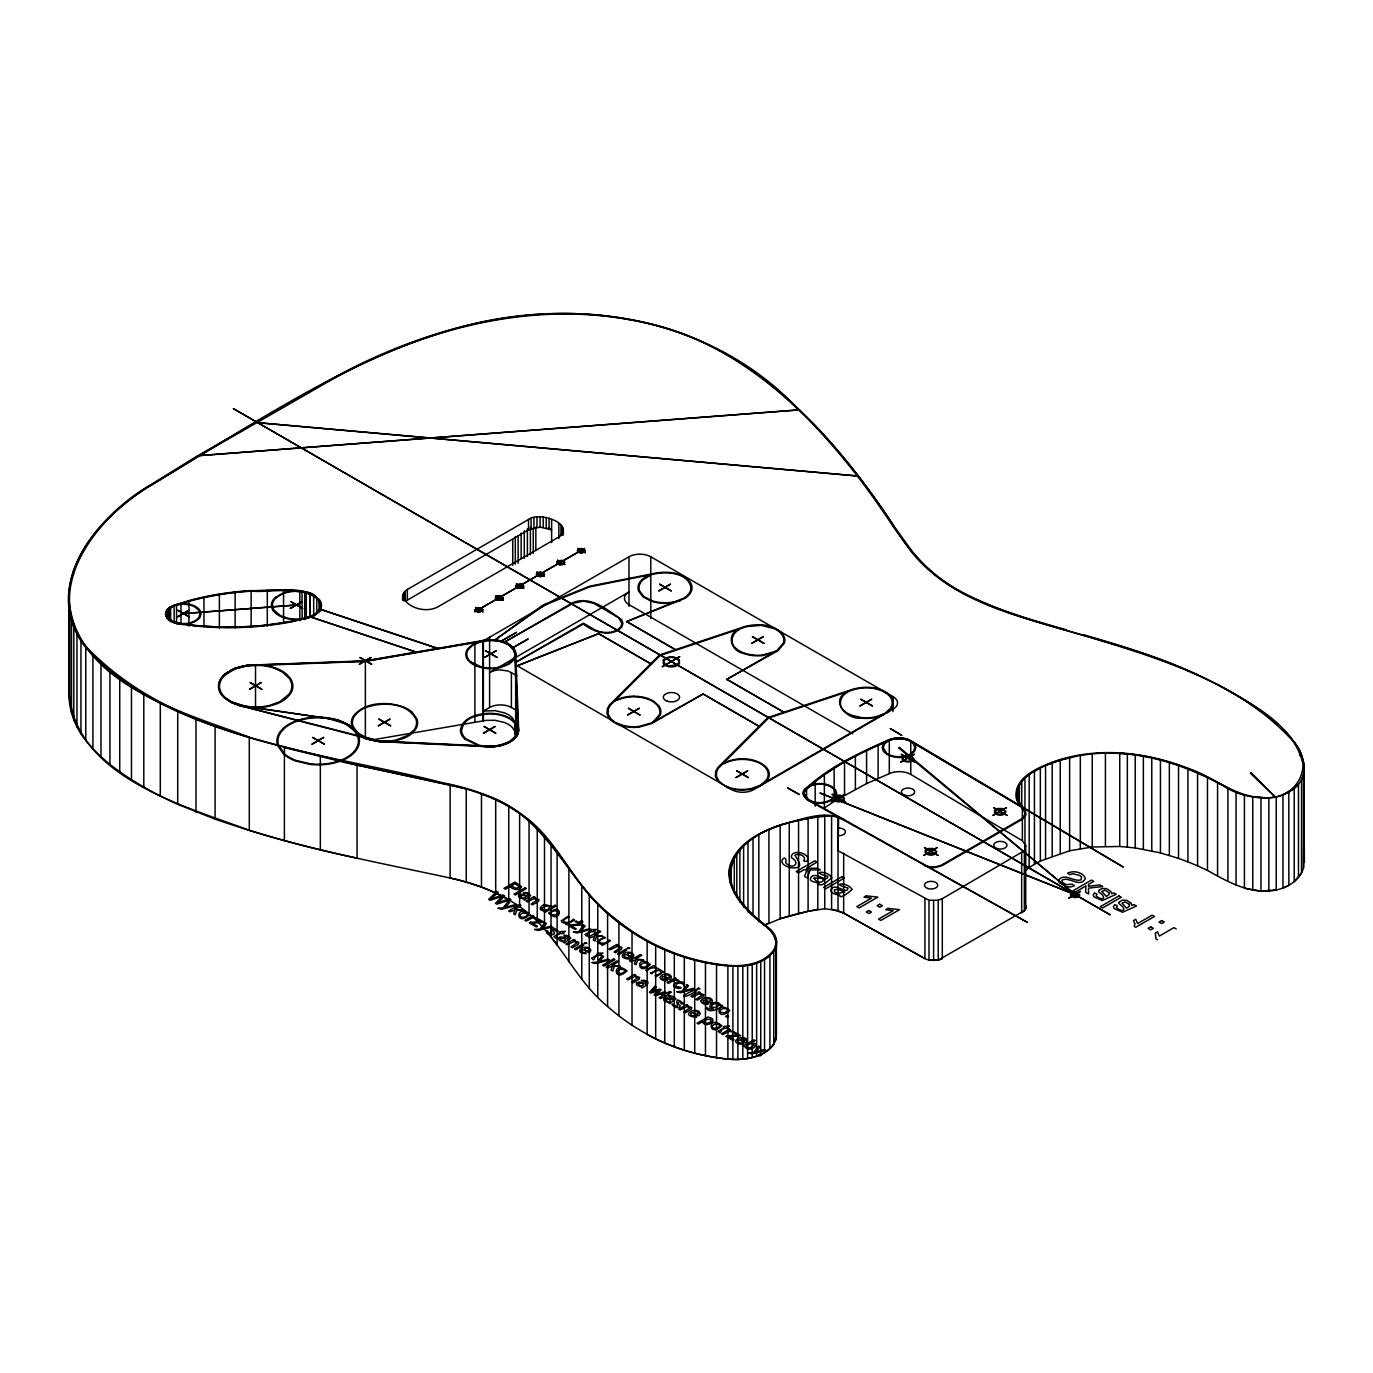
<?xml version="1.0" encoding="UTF-8"?>
<svg xmlns="http://www.w3.org/2000/svg" width="1373" height="1373" viewBox="0 0 1373 1373"><rect width="100%" height="100%" fill="white"/><g stroke="black" fill="none" stroke-linecap="round" stroke-linejoin="round"><path stroke-width="1.5" d="M1017.101 796.117C1015.917 782.147 1029.269 773.411 1040.391 767.953M607.604 1006.478C572.764 978.057 557.266 932.13 519.629 906.643C498.777 892.347 474.68 883.508 450.121 878.016C382.878 863.48 315.052 850.934 249.302 830.356C182.832 805.23 71.791 776.414 68.804 688.371L68.804 595.144C71.774 548.033 109.823 512.386 146.705 487.655C249.474 427.157 349.823 355.779 466.7 325.452C580.504 296.396 711.454 318.999 795.087 405.859M68.804 688.371L69.337 682.278A247.363 142.809 0 0 0 71.499 712.724A180.035 103.953 0 0 0 85.761 740.459C98.358 756.283 114.491 768.811 131.482 779.572A367.895 212.403 0 0 0 177.718 804.338L215.115 819.149A826.512 477.186 0 0 0 357.066 858.176L357.014 764.984C262.312 740.201 151.888 722.627 83.804 645.087C39.783 585.018 98.907 514.309 151.03 484.566L196.923 456.196L317.077 387.237C416.551 328.593 537.924 294.938 652.329 324.303C759.012 350.304 836.603 439.36 894.784 527.249L911.552 550.59C949.018 598.336 1010.871 613.697 1066.358 629.812M284.314 747.53L347.678 763.182L442.26 783.262C476.912 790.007 511.666 802.879 537.255 828.039C563.119 854.435 578.737 889.498 607.587 913.234L607.587 1006.46C640.968 1036.134 683.411 1054.91 727.879 1059.098C745.247 1060.625 768.056 1057.467 775.985 1039.653L775.951 946.426C778.834 928.371 756.111 922.193 747.547 909.87C736.151 897.908 725.665 881.157 730.917 864.012C746.826 829.086 790.591 821.071 824.744 815.493L824.744 908.72L808.096 911.312L780.139 918.76L780.139 825.533M607.587 913.234L632.026 931.769L647.146 941.123L647.146 1034.35A155.698 89.897 0 0 0 727.947 1059.098A40.761 23.53 0 0 0 760.779 1054.55A40.692 23.495 0 0 0 773.788 1044.39L776.397 1034.727L776.397 945.74M775.985 1039.653L775.659 944.401M1069.516 757.673A109.874 63.433 0 0 0 1045.574 765.568C1033.56 770.974 1017.805 778.577 1016.672 793.508C1015.591 802.347 1025.751 806.826 1025.974 814.807L1022.542 819.149L941.964 865.659L935.82 867.444A12.786 7.38 0 0 1 928.56 867.049L924.355 865.453L928.955 866.5A11.756 6.796 0 0 0 935.631 866.861L941.294 865.213L1021.787 818.754L1024.945 814.704C1024.91 807.53 1015.986 803.857 1016.071 796.151C1015.025 779.727 1031.981 770.888 1044.973 765.104A110.904 64.033 0 0 1 1069.121 757.124C1108.612 747.753 1150.385 753.674 1187.851 768.262C1212.771 776.277 1233.503 796.323 1260.586 797.37C1296.421 803.171 1318.32 763.268 1290.002 737.919C1236.026 680.785 1156.821 657.736 1083.778 635.442C1022.593 617.078 952.536 603.742 910.608 550.83L893.823 527.472C832.45 434.383 748.611 339.989 632.884 320.321C523.937 299.451 411.711 332.541 317.798 387.667L197.661 456.608L151.785 484.978C98.976 514.635 39.525 587.678 86.499 647.043C176.98 741.557 322.844 752.009 442.621 782.713C477.289 789.526 512.095 802.484 537.684 827.713C560.699 850.745 574.669 881.106 598.199 903.726C631.529 936.867 675.379 959.092 722.215 964.704C739.79 967.107 761.311 965.751 773.119 950.803C780.877 939.956 770.133 928.92 761.346 923.068C745.745 909.853 728.394 893.119 728.874 871.083C732.719 844.961 760.093 831.506 782.747 824.143C802.244 819.664 824.298 809.332 843.846 819.509L837.599 817.536M1283.034 888.056C1292.13 884.469 1300.918 877.707 1303.492 867.839L1303.492 774.612C1307.096 757.724 1295.7 742.381 1284.802 730.762M1303.561 867.839L1304.281 769.223M460.539 730.11C461.723 718.971 474.577 714.818 484.051 713.634A29.125 16.819 0 0 1 505.556 716.088L511.185 718.868L516.523 723.794A29.125 16.819 0 0 1 516.54 736.409C508.817 745.951 495.121 747.53 483.639 746.5L378.931 741.592L239.159 705.396L379.154 741.008L483.794 745.917C494.881 746.912 508.113 745.402 515.579 736.185A28.078 16.219 0 0 0 515.562 724.034L512.987 721.22A26.619 15.378 0 0 0 505.024 716.603A28.078 16.219 0 0 0 484.223 714.2L474.166 716.586A26.825 15.498 0 0 0 466.185 721.203L463.628 724.017L461.585 730.11M173.787 605.853L168.021 609.766L166.631 615.173C171.368 625.659 185.801 623.188 194.897 625.333A194.949 112.552 0 0 0 290.664 621.368L302.163 618.948L301.974 591.626C261.436 588.039 220.023 591.471 180.996 603.296C175.075 605.012 164.777 607.312 166.013 615.482M402.581 596.122L403.782 592.57L407.352 589.463L528.536 519.492C538.336 511.254 575.613 523.25 558.862 536.997L437.695 606.969C426.196 613.096 407.506 608.393 402.581 596.122L402.581 600.276M1303.492 774.612C1299.974 786.849 1287.925 794.504 1275.963 796.855M647.146 941.123C674.812 956.397 706.323 965.099 737.885 966.266C752.284 965.545 770.047 961.203 775.951 946.426M831.3 816.077L838.646 817.055L838.028 850.728L928.989 900.259L938.24 900.242L942.307 898.68L1024.361 850.694L1025.734 845.596L1022.37 840.757L910.78 774.406A16.322 9.422 0 0 0 891.077 772.896L866.586 783.588L837.633 799.395M824.761 908.72L838.062 910.659L843.726 913.096L924.973 958.663L928.989 960.19L938.24 960.173L1024.412 910.625L1025.734 908.137L1025.734 845.596M1298.48 877.467L1298.48 784.24L1294.224 788.411L1294.224 881.638L1301.553 872.868L1301.553 779.624L1303.561 774.526L1303.972 763.337M468.674 649.069L473.119 644.967L481.889 641.448A24.045 13.884 0 0 1 490.796 640.384A23.839 13.764 0 0 1 504.08 642.701L506.963 643.971M501.677 599.194L502.364 598.062L501.231 596.654M542.644 575.544L543.107 575.081A3.192 1.854 0 0 0 542.644 573.262L542.198 573.004M583.611 551.895L584.074 551.431A3.209 1.854 0 0 0 583.611 549.612L583.165 549.354M496.94 596.912L496.254 598.062L497.386 599.452L501.729 599.177M1003.852 813.537L1004.95 811.735L1003.148 809.521M677.267 664.721L678.983 661.906L678.416 660.241C674.812 656.277 665.493 656.157 663.708 661.906L665.424 664.721L668.462 665.974L677.318 664.704M170.269 607.69L166.493 613.903L167.729 617.575L172.603 621.471M613.937 721.563L610.453 718.388L608.067 713.771L608.325 708.983L610.161 705.482L660.19 655.47L746.826 626.586L761.174 625.367L774.715 628.783A27.306 15.755 0 0 1 781.924 634.601A26.036 15.034 0 0 1 783.331 643.113L777.135 650.321L726.489 679.566L777.907 650.716L784.343 643.233A27.065 15.635 0 0 0 782.867 634.377C773.754 623.617 757.192 623.205 744.544 626.637L659.435 655.024L609.217 705.241L607.295 708.88L607.038 713.84C609.389 721.1 616.752 724.652 623.668 726.3A27.065 15.635 0 0 0 638.994 727.141L651.969 723.434L702.719 694.189L651.283 722.987L638.805 726.557M886.289 713.274L891.249 708.691A27.185 15.687 0 0 0 892.725 699.835A26.979 15.566 0 0 0 888.777 694.24C878.857 686.397 864.664 685.899 852.908 689.212L767.799 717.598L717.581 767.816L715.659 771.454L715.402 776.414L717.89 781.203L727.347 787.433M887.902 694.566C878.377 687.032 864.733 686.569 853.422 689.727L768.554 718.028L718.542 768.056L716.689 771.54L716.431 776.329L718.834 780.945L722.301 784.12M1029.252 867.616L1024.962 870.997L1024.962 777.77M1025.734 908.137L1025.734 905.528A14.434 8.324 0 0 1 1024.412 910.625L1021.666 912.788L1021.666 852.856M806.586 798.554L806.586 788.136C831.283 767.747 859.687 752.267 889.292 740.287C897.153 737.576 907.776 737.49 913.646 744.2L914.813 747.65L913.646 751.082L909.063 754.738M360.79 735.224L348.553 724.858L338.136 720.121L245.269 706.168L231.814 701.929L225.429 697.656A36.007 20.801 0 0 1 219.474 686.157A36.161 20.87 0 0 1 225.498 674.641L235.246 668.874L247.14 665.836L365.561 661.391L484 640.985C495.018 639.423 511.717 641.019 514.755 653.943L517.638 730.539L515.664 736.031L510.43 740.957M246.556 706.975L231.11 702.375L224.554 697.965A37.037 21.384 0 0 1 218.444 686.157A37.208 21.47 0 0 1 224.623 674.315L234.68 668.376L246.883 665.27L365.372 660.808L483.708 640.419C495.19 638.771 512.627 640.453 515.785 653.926L518.668 730.573L516.643 736.254L511.185 741.369M653.136 721.923L659.366 714.681A25.933 14.966 0 0 0 655.573 703.56A24.611 14.211 0 0 0 648.159 699.286A25.795 14.897 0 0 0 633.863 696.815A25.933 14.966 0 0 0 619.601 699.303L614.744 700.831L619 698.806A27.014 15.601 0 0 1 633.828 696.197M653.908 722.301L660.379 714.801A27.014 15.601 0 0 0 658.903 705.945L653.943 701.346L648.725 698.788A26.808 15.481 0 0 0 633.863 696.231M761.5 784.481L766.306 780.036A26.173 15.103 0 0 0 768.211 774.389A25.915 14.966 0 0 0 763.937 766.134A24.645 14.228 0 0 0 756.54 761.861C746.002 758.171 733.766 758.497 723.828 763.8L723.108 763.388C735.911 756.832 753.125 756.866 764.812 765.808A26.928 15.549 0 0 1 768.76 771.403A27.203 15.704 0 0 1 767.267 780.276L762.272 784.875M275.63 597.375L282.752 593.256A25.109 14.485 0 0 1 296.534 590.733A25.143 14.519 0 0 1 305.904 591.935L313.267 594.578M224.588 674.332L228.072 671.723M548.119 527.85L551.62 529.875L540.087 527.112L528.536 529.875L405.275 601.323L405.275 590.939M1092.033 753.949C1131.781 749.761 1171.804 759.973 1207.468 777.169L1207.468 870.396C1230.002 883.268 1256.381 897.719 1282.948 888.056L1282.948 794.83L1294.224 788.411M834.166 801.472L824.384 807.942L824.384 774.647M1034.521 864.235L1029.166 867.633L1029.166 774.406M170.218 607.724C177.289 603.382 186.471 603.399 194.039 606.403M305.578 618.434L314.314 614.572L318.69 610.504A24.062 13.902 0 0 0 318.69 600.104C300.859 584.126 272.918 593.033 251.345 591.128A195.618 112.946 0 0 0 189.371 601.134L174.903 605.476M496.889 596.946L501.282 596.689M542.695 575.51L539.108 576.042L537.221 574.412L539.091 572.764L542.249 573.039M583.662 551.86L578.411 551.431A3.192 1.854 0 0 1 578.874 549.612L583.216 549.389M892.999 696.626A15.412 8.89 0 0 1 892.999 709.206L753.605 789.681A15.412 8.89 0 0 1 731.809 789.681L515.664 664.892L518.136 730.179A28.576 16.493 0 0 1 493.302 746.552L382.398 741.609A32.643 18.844 0 0 1 355.178 731.191L351.951 726.334A33.312 19.222 0 0 1 353.771 715.487C365.527 701.878 386.74 701.414 402.701 706.7A31.493 18.175 0 0 1 412.157 712.158L416.997 719.023A33.381 19.273 0 0 1 415.195 729.887L412.157 733.216A31.339 18.089 0 0 1 402.701 738.674L396.951 740.425A33.381 19.273 0 0 1 378.141 741.471L366.248 738.674A31.339 18.089 0 0 1 356.791 733.216L353.256 729.2A40.83 23.581 0 0 0 328.319 718.336L246.007 706.7A36.711 21.196 0 0 1 219.114 683.462A36.711 21.196 0 0 1 255.515 665.03L365.372 661.185L483.382 640.831L628.988 556.769A15.412 8.89 0 0 1 650.785 556.769L892.999 696.626L892.999 711.523M516.934 710.716L511.391 707.507A15.412 8.89 0 0 0 489.595 707.507L483.382 711.094L495.087 710.648L504.526 712.862A24.439 14.108 0 0 1 512.816 718.388L515.235 723.708L515.664 735.156L515.664 675.533M645.31 984.012C648.64 980.803 635.493 980.373 644.589 980.356C652.244 982.21 645.379 985.831 642.066 987.908C641.963 985.488 635.013 986.844 636.42 982.742L639.732 982.021L645.602 983.857M1003.903 813.52L998.205 814.343L995.168 811.735L998.205 809.109L1003.2 809.538M1040.425 861.077L1034.435 864.252L1034.435 771.025M1282.948 888.056L1288.835 885.345L1288.835 792.118M1092.307 847.004L1069.618 850.762L1040.356 861.094L1040.356 767.867M312.581 615.567L302.163 618.948M230.715 670.196L235.212 668.205M508.422 742.124L500.132 745.11A28.078 16.219 0 0 1 478.988 745.144L466.219 739A28.078 16.219 0 0 1 461.465 730.144M509.108 742.57L500.527 745.659A29.125 16.819 0 0 1 478.593 745.693L465.361 739.326M775.299 651.386L762.787 654.972M775.968 651.832L762.993 655.556A26.945 15.549 0 0 1 742.982 653.273C731.157 651.008 725.922 634.446 738.708 629.194L739.429 629.623C731.998 632.764 728.926 643.336 736.151 648.502A24.611 14.211 0 0 0 743.548 652.776M883.663 713.96L875.974 716.723A26.053 15.034 0 0 1 861.249 717.547L851.912 715.333A24.645 14.228 0 0 1 844.515 711.06C837.307 705.911 840.379 695.339 847.81 692.181L847.072 691.769C829.361 700.642 846.832 719.812 861.043 718.13A27.082 15.635 0 0 0 876.369 717.272L884.349 714.406M760.333 785.991L752.387 788.857A27.203 15.704 0 0 1 727.124 787.518M309.835 617.146C327.34 613.268 320.218 591.814 304.703 592.089L304.703 619.429M1080.311 848.583L1080.311 755.356L1060.248 760.076L1045.557 765.465L1045.557 858.691M942.376 958.594L938.291 960.173L928.989 960.19L928.989 900.259M174.405 604.961L167.077 609.509L165.601 615.241L167.214 617.987L173.633 622.364L194.606 625.676L226.923 627.427L259.171 626.105L290.681 621.694L308.05 617.696M909.115 754.721C901.992 757.536 893.36 757.536 886.718 753.434M310.435 617.266L290.99 621.935A195.961 113.135 0 0 1 194.726 625.899C185.527 624.063 173.959 625.659 166.94 618.056M369.594 740.356L486.196 720.362L495.087 720.293L504.526 722.524A24.439 14.108 0 0 1 512.816 728.033L514.841 731.534L515.39 737.181M1207.468 777.169L1236.06 792.067L1244.419 795.036L1244.419 888.262L1260.963 891.043L1276.221 889.944L1276.221 796.718L1268.48 797.885L1252.193 797.061M1080.139 755.51L1092.256 753.777L1092.256 847.004L1119.802 846.472L1135.265 847.93M176.585 604.343C184.48 603.056 194.331 603.348 199.84 610.041L201.127 613.903L199.823 617.764C191.671 626.517 174.903 626.534 166.751 617.781L165.447 613.903L166.751 610.024L169.445 607.329L188.942 600.602A196.631 113.53 0 0 1 251.242 590.544C273.141 592.449 301.717 583.336 319.652 599.864A25.109 14.485 0 0 1 319.652 610.728L313.267 616.014L305.904 618.674A25.109 14.485 0 0 1 287.094 618.674L282.752 617.352A23.667 13.661 0 0 1 275.63 613.233L273.347 610.728M1105.111 753.176C1146.266 752.353 1186.461 765.653 1222.245 785.253C1235.975 794.212 1252.468 798.64 1268.841 797.73L1268.841 890.957M296.499 591.471L305.51 592.484L312.563 595.024M526.7 892.501C517.535 892.896 530.733 892.776 527.867 896.054C525.035 895.797 521.689 892.759 518.702 894.939C517.243 899.075 524.366 897.633 524.332 900.173L530.699 895.488L527.043 892.604M327.563 718.371L344.606 723.417L351.763 728.222M1178.566 858.4L1160.442 852.908L1135.214 847.93L1135.214 754.704M310.47 763.834L295.984 760.436A37.963 21.917 0 0 1 284.52 753.811L278.633 745.453A40.383 23.324 0 0 1 280.864 732.29L284.554 728.239A38.307 22.122 0 0 1 296.036 721.614L303.038 719.486A40.229 23.221 0 0 1 318.176 717.787A40.074 23.135 0 0 1 340.298 721.597L345.155 723.743M357.014 764.984L466.254 788.857L466.254 882.084M924.939 898.731L924.939 958.663L843.657 913.114L831.592 909.166L831.592 815.94C794.04 817.587 721.082 833.995 731.895 885.104C738.691 902.988 753.588 915.963 768.194 927.547C775.402 932.73 779.984 943.114 774.097 951.026C761.998 966.317 739.978 967.742 721.958 965.288C679.429 960.019 639.166 941.586 607.123 913.182C564.097 874.447 542.181 810.551 481.236 793.954M1084.241 634.91C1152.342 654.629 1222.348 677.816 1277.508 724M624.063 725.733L616.391 722.987M68.804 595.144C71.791 683.188 182.832 712.003 249.302 737.129L249.302 830.356M596.054 630.482C603.948 633.451 614.812 633.725 620.785 626.843L621.935 623.411L618.399 617.593L593.462 603.193M172.552 621.437C180.961 624.595 192.512 624.852 198.845 617.558L200.08 613.903L198.862 610.247L193.988 606.368M593.496 603.21L583.405 601.168L573.313 603.21L504.148 642.307L572.678 602.73C590.785 595.058 607.93 610.367 621.763 619.755L622.982 623.411L621.763 627.066C611.483 637.999 593.548 632.266 583.405 624.029L515.321 662.49L583.405 623.188L596.105 630.516M909.733 740.098C901.323 736.906 889.773 736.7 883.405 744.012L882.17 747.65L883.405 751.288C891.111 759.544 906.918 759.561 914.624 751.288L915.86 747.65L914.624 743.994C907.399 735.979 894.51 736.872 885.448 741.248C856.598 754.326 826.151 768.348 803.565 790.951L803.119 794.246C808.285 805.917 827.541 805.608 835.488 796.992L836.723 793.337L835.488 789.681C827.782 781.34 811.958 781.494 804.269 789.681L803.051 793.337L806.792 799.532L1027.45 922.433L807.616 799.172L804.097 793.337L805.247 789.904C812.456 782.232 827.284 782.095 834.509 789.904L835.676 793.337L834.509 796.769C827.061 804.853 808.989 805.144 804.149 794.195L804.578 791.071C828.623 767.576 860.511 752.833 891.146 739.704A16.322 9.422 0 0 1 910.78 741.111L1022.37 807.461L1022.37 840.757M909.115 740.579C901.203 737.593 890.356 737.352 884.384 744.217L883.217 747.65L886.769 753.468M835.453 800.596L842.421 800.202L843.485 798.417L841.683 796.203M927.719 853.869L934.704 853.474L935.751 851.689L933.949 849.475M650.373 664.069L651.265 664.378M758.737 726.643L759.629 726.935M841.718 796.22L834.75 796.632L833.686 798.417L835.488 800.631M934 849.492L927.015 849.904L925.951 851.689L927.77 853.903M1187.988 861.884L1178.532 858.4L1178.532 765.173M1197.634 865.865L1187.937 861.866L1187.937 768.64M1198.097 675.293C1121.415 638.102 1033.92 630.104 958.371 590.544C930.722 575.441 909.424 551.5 892.999 524.984C869.555 488.651 842.73 454.463 812.765 423.279M362.935 736.46L378.347 740.871A32.334 18.673 0 0 0 396.557 739.858L408.347 735.121L414.234 729.664A32.334 18.673 0 0 0 415.985 719.143C406.94 702.289 382.93 701.878 366.797 707.215A30.395 17.54 0 0 0 357.667 712.484L354.732 715.711A32.266 18.638 0 0 0 352.964 726.231L357.667 732.89L370.332 739.996L360.018 735.619L347.798 725.27M724.755 785.545L727.913 786.935M275.561 668.702L282.512 672.118L289.188 678.296A36.161 20.87 0 0 1 289.188 693.983L279.955 701.637L269.262 705.499A36.299 20.955 0 0 1 255.635 707.044A36.161 20.87 0 0 1 235.778 703.577L231.368 701.689M230.664 702.118L235.178 704.109A37.037 21.384 0 0 0 248.547 707.249A37.328 21.556 0 0 0 269.64 706.048L276.11 704.074A35.509 20.509 0 0 0 286.734 697.947L290.149 694.206A37.208 21.47 0 0 0 290.149 678.073L286.734 674.332A35.681 20.595 0 0 0 276.11 668.205L269.657 666.231A37.208 21.47 0 0 0 255.67 664.669M516.934 675.688L508.199 671.071L500.493 669.887A15.412 8.89 0 0 0 489.595 672.478L628.988 592.003A15.412 8.89 0 0 0 628.988 604.601L852.719 733.766M1207.519 870.413L1197.582 865.865L1197.582 772.639M1217.473 684.423C1249.928 702.993 1291.993 723.039 1302.376 761.706M1176.215 928.972L1173.915 927.65L1159.327 936.077L1157.508 931.838L1155.294 933.108L1156.015 938.943L1157.49 939.784M910.917 740.785L1123.337 867.084L910.196 741.197M508.696 644.967L513.107 649.051A24.045 13.884 0 0 1 513.107 659.469L506.997 664.532L499.892 667.089A24.045 13.884 0 0 1 481.803 667.124L470.853 661.889M467.695 659.709L469.978 662.215A23.753 13.713 0 0 0 477.118 666.334L481.46 667.656A25.074 14.485 0 0 0 500.235 667.673L509.469 663.931L514.068 659.692A25.074 14.485 0 0 0 514.051 648.828L511.786 646.323A23.873 13.781 0 0 0 504.646 642.204L500.287 640.882A25.074 14.485 0 0 0 481.357 640.848L472.363 644.572L467.73 648.845A25.074 14.485 0 0 0 467.558 659.675M1022.37 807.461L1018.337 801.248M775.659 1031.26L776.397 1034.727M1303.972 856.735L1304.35 862.45L1303.904 763.508M1299.716 751.185L1299.716 755.407M1260.963 797.816L1260.963 891.043M1252.76 796.924L1252.76 890.15M1236.06 792.067L1236.06 885.293M1227.908 788.016L1227.908 881.243M1217.576 782.284L1217.576 875.528M1169.35 762.204L1169.35 855.43M1160.442 759.681L1160.442 852.908M1151.775 757.621L1151.775 850.848M1143.366 755.974L1143.366 849.201M1127.353 753.794L1127.353 847.038M1119.75 753.228L1119.75 846.455M1105.419 752.988L1105.419 846.214M1069.618 757.536L1069.618 850.762M1060.248 760.076L1060.248 853.32M1052.199 762.804L1052.199 856.031M1024.361 850.694L1024.361 910.625M1021.752 781.083L1021.752 808.628M1019.401 784.343L1019.401 803.411M1017.839 787.518L1017.839 800.236M1016.964 790.591L1016.861 800.528M942.307 898.68L942.307 958.611M938.24 900.242L938.24 960.173M933.606 900.774L933.606 960.705M910.78 741.111L910.78 774.406M889.292 740.287L889.292 773.583M878.119 744.973L878.119 778.268M866.586 750.293L866.586 783.588M855.379 755.939L855.379 789.235M844.532 761.912L844.532 795.207M843.657 853.182L843.657 913.114M838.028 817.433L838.028 910.659M834.166 768.176L834.166 799.395M817.81 816.146L817.81 909.372A199.377 115.109 0 0 0 780.156 918.777L763.869 925.556L768.966 922.999L768.914 829.773M815.184 781.306L815.184 806.277M808.096 818.068L808.096 911.312M798.554 820.282L798.554 913.508M789.235 822.77L789.235 915.997M773.754 951.163L773.754 1044.39M769.927 955.522L769.927 1048.749M764.538 959.384L764.538 1052.61M760.745 961.306L760.745 1054.533M758.823 834.87L758.823 921.729M756.626 962.936L756.626 1056.163M753.039 838.44L753.039 914.71M752.232 964.258L752.232 1057.485M747.976 842.044L747.976 911.964M747.616 965.253L747.616 1058.48M743.617 845.682L743.617 907.124M742.81 965.923L742.81 1059.149M739.893 849.338L739.893 902.301M737.885 966.266L737.885 1059.493M736.803 853.011L736.803 897.496M734.298 856.683L734.298 892.707M732.89 966.249L732.89 1059.475M730.917 864.012L730.917 883.096M729.784 878.428L729.784 882.667M727.879 965.871L727.879 1059.098M716.534 964.361L716.534 1057.588M705.465 962.353L705.465 1055.58M694.721 959.899L694.721 1053.125M684.32 956.981L684.32 1050.208M674.315 953.634L674.315 1046.861M664.755 949.876L664.755 1043.102M655.676 945.688L655.676 1038.915M650.785 556.769L650.785 618.519M632.026 931.769L632.026 1024.996M628.988 556.769L628.988 606.437M618.914 922.467L618.914 1015.694M597.787 904.086L597.787 997.313M589.274 895.024L589.274 988.251M581.774 886.083L581.774 979.309M568.885 868.594L568.885 961.821M563.342 528.536L563.342 534.904M562.449 526.803L562.449 535.264M560.956 525.155L560.956 535.745M558.862 523.679L558.862 538.508M557.112 851.758L557.112 944.984L551.036 936.867L551.036 843.64M551.62 519.492L551.62 542.627M549.063 518.29L549.063 528.674M546.231 517.432L546.231 527.798M544.497 835.711L544.497 928.937M543.193 516.9L543.193 527.283M540.087 516.729L540.087 527.112M537.255 828.039L537.255 921.266M536.963 516.9L536.963 527.283M535.83 527.129L535.83 550.504M533.943 517.432L533.943 527.798M533.256 528.039L533.256 553.525M531.094 518.29L531.094 528.674M530.407 527.181L530.407 554.795M529.051 820.591L529.051 913.817M528.536 519.492L528.536 529.875M527.386 528.777L527.386 556.391M524.28 530.733L524.28 558.348M521.156 533.033L521.156 558.519M519.629 813.417L519.629 906.643M518.136 535.676L518.136 563.29M518.136 730.179L518.136 734.383M515.304 536.551L515.304 564.166M515.235 723.708L515.235 733.354M512.747 539.881L512.747 565.367M511.391 672.478L511.391 707.507M508.748 806.535L508.748 899.761M495.704 799.773L495.704 892.999M489.595 637.244L489.595 707.507M483.382 640.831L483.382 720.739M483.107 640.916L483.107 720.825M481.477 793.851L481.477 887.078M474.904 642.289L474.904 722.215M450.121 784.79L450.121 878.016A163.765 94.548 0 0 1 508.765 899.761M407.352 589.463L407.352 599.847M403.782 592.57L403.782 600.876M402.873 594.32L402.873 598.474M365.372 661.185L365.372 738.983M320.39 602.644L320.39 611.054M320.338 756.677L320.338 849.904M319.051 600.018L319.051 612.633M316.803 597.564L316.803 612.289M313.679 595.35L313.679 616.374M310.161 593.685L310.161 616.82M309.835 593.531L309.835 616.666M306.282 592.449L306.282 617.696M299.829 591.351L299.829 620.785M284.4 747.393L284.4 840.619M283.559 590.407L283.559 621.952M267.306 590.253L267.306 626.002M255.515 665.03L255.515 707.095M251.139 590.871L251.139 626.62M235.126 592.244L235.126 627.993M219.371 594.389L219.371 628.045M215.08 725.939L215.08 819.166M203.959 597.272L203.959 626.723M195.996 718.851L195.996 812.078M188.959 600.911L188.959 626.139M180.996 603.296L180.996 624.32M177.718 711.111L177.718 804.338M176.568 604.669L176.568 623.599M174.131 605.407L174.131 622.244M170.612 607.02L170.612 621.746M169.48 607.827L169.48 620.459M168.021 609.097L168.021 617.507M167.146 610.041L167.025 618.588M166.082 612.032L166.047 616.391M160.298 702.753L160.298 795.98M143.805 693.794L143.805 787.021M131.465 686.346L131.465 779.572M119.743 678.588L119.743 771.815M109.926 671.243L109.926 764.469M100.984 663.554L100.984 756.78M92.918 655.556L92.918 748.783M85.778 647.232L85.778 740.459M80.956 640.539L80.956 733.766M76.957 633.657L76.957 726.883M73.816 626.637L73.816 719.864M73.301 570.911L73.301 575.15M71.516 619.498L71.516 712.724M69.8 611.397L69.8 704.624M68.907 603.279L68.907 696.506M838.766 828.005A6.676 3.862 0 0 1 845.442 831.866A6.676 3.862 0 0 1 838.766 835.711M809.16 800.493A16.339 9.439 0 0 1 806.586 788.136M727.69 787.004A26.173 15.103 0 0 0 751.872 788.377L759.629 785.562L885.499 712.896L890.288 708.468A26.138 15.086 0 0 0 892.193 702.822A26.053 15.034 0 0 0 887.988 694.515M638.857 726.489A25.933 14.966 0 0 1 624.183 725.665M762.753 654.99A26.036 15.034 0 0 1 743.428 652.776M310.538 763.817A40.229 23.221 0 0 0 340.315 760.419A38.118 22.002 0 0 0 351.78 753.794A40.229 23.221 0 0 0 357.684 736.58A40.074 23.135 0 0 0 351.66 728.153M465.241 739.395A29.125 16.819 0 0 1 460.418 730.127M235.143 668.394A37.037 21.384 0 0 1 255.584 664.858M225.464 674.658A34.6 19.977 0 0 1 235.778 668.702A36.161 20.87 0 0 1 275.578 668.702M470.733 661.889A24.045 13.884 0 0 1 468.571 649M273.21 610.642A25.109 14.485 0 0 1 275.527 597.255M276.505 597.684A22.723 13.112 0 0 1 283.319 593.754M305.51 618.107A24.062 13.902 0 0 1 287.489 618.107L280.435 615.585L274.308 610.504A24.113 13.919 0 0 1 272.558 605.304M272.438 605.253A24.062 13.902 0 0 1 276.402 597.581M283.25 593.634A24.062 13.902 0 0 1 296.534 591.334M529.343 914.744C515.424 928.079 515.356 902.421 529.343 914.744M626.774 970.986C612.856 984.338 612.787 958.663 626.774 970.986M721.666 1025.785C708.262 1039.001 707.095 1013.892 721.683 1025.58M650.133 964.635C636.729 977.851 635.562 952.742 650.133 964.43M729.612 1010.528C715.436 1023.657 715.453 998.36 729.612 1010.528M1085.768 886.014L1085.7 892.313L1088.652 894.029L1088.497 888.142L1102.691 886.529L1099.859 884.899L1088.48 886.306L1088.429 884.487L1093.783 881.38L1091.484 880.059L1072.845 890.837L1075.145 892.158L1085.768 886.014M548.788 913.268C561.677 925.505 563.805 900.122 548.788 913.268M581.191 950.837L581.774 952.107C594.99 954.664 573.056 954.235 581.792 948.142C584.589 946.701 589.532 946.615 590.836 950.047C589.446 957.084 583.353 946.151 581.191 950.837M737.627 1041.146L738.211 1042.416C754.017 1045.402 729.286 1045.248 737.352 1038.966C740.184 1037.027 745.762 1036.615 747.272 1040.356C745.865 1047.393 739.79 1036.478 737.627 1041.146M624.2 955.814L624.784 957.101C640.59 960.07 615.876 959.933 623.908 953.651C626.757 951.695 632.335 951.283 633.845 955.042C632.421 962.078 626.38 951.146 624.2 955.814M808.028 858.262C809.401 862.158 801.351 862.295 804.492 859.344C805.144 855.259 797.97 853.165 794.898 855.173C798.417 861.18 805.282 869.246 790.573 867.719C787.158 866.775 781.203 864.818 781.906 860.287C784.841 855.568 786.935 859.275 785.665 862.673C791.929 870.465 801.712 863.257 791.432 857.679C790.522 849.406 806.346 852.049 808.028 858.262M700.985 1000.934C702.032 1006.546 715.076 1004.041 703.405 1002.496C701.517 995.562 711.626 1007.662 712.484 1000.436C710.528 996.094 702.959 997.004 700.985 1000.934M690.602 1014.132L691.185 1015.282C707.85 1018.783 680.219 1017.479 691.203 1011.317C693.983 1009.841 699.286 1009.773 700.247 1013.411C698.565 1020.156 692.781 1009.241 690.619 1014.012M1129.447 904.361L1129.378 906.163L1126.615 908.171L1122.05 903.142L1125.036 901.855L1129.447 904.361M1109.178 892.656L1109.109 894.458L1106.346 896.466L1101.781 891.437L1104.767 890.15L1109.178 892.656M671.431 976.958C670.196 983.909 660.739 971.706 662.387 978.812C674.023 980.425 661.872 982.587 659.95 977.645C661.237 973.234 669.921 972.29 671.431 976.958M663.348 971.775L656.483 976.478L655.144 975.705C668.256 971.638 656.654 967.416 651.763 973.749L650.407 972.976C664.223 968.497 650.956 965.047 647.026 971.02L645.688 970.23L653.651 965.631L654.852 966.335C654.475 967.244 661.048 969.819 663.348 971.775M554.194 936.472C557.73 941.552 555.07 933.039 561.591 933.537L564.011 933.709L562.655 932.936L565.436 931.323L560.304 931.58L559.257 932.181L560.253 932.765L554.246 936.42M585.241 934.567C588.588 939.63 586.322 931.134 592.638 931.632L595.058 931.804L593.685 931.014L596.483 929.418L591.351 929.675L590.304 930.276L591.3 930.843L585.31 934.464M591.814 958.2C595.196 963.245 593.05 954.801 599.212 955.265L601.631 955.436L600.258 954.647L603.056 953.034L597.924 953.308L596.877 953.909L597.873 954.475L591.883 958.097M673.645 985.145C674.521 990.705 688.508 987.633 675.911 986.621C675.138 981.335 684.114 982.536 684.2 985.986C686.86 980.545 674.812 980.562 673.645 985.145M718.336 1031.243C721.803 1036.323 719.401 1027.828 725.733 1028.308L728.153 1028.48L726.78 1027.69L729.578 1026.094L724.463 1026.352L723.399 1026.953L724.395 1027.536L718.336 1031.243M1058.617 880.093L1059.081 882.513L1066.203 886.58A7.431 4.291 0 0 0 1072.639 886.443L1074.458 885.688L1072.262 884.229L1066.272 884.624L1062.427 882.427L1061.844 880.333C1068.726 875.854 1079.229 887.953 1085.082 879.218L1085.219 877.931C1082.25 871.906 1073.326 870.276 1067.576 873.177L1069.704 874.635L1072.759 873.76L1079.504 875.339L1081.581 877.004L1080.963 879.836C1073.806 882.204 1064.35 872.456 1058.617 880.093M519.595 915.19L520.11 916.512C522.152 918.314 528.811 916.666 527.009 913.44L522.718 912.925L519.595 915.19M558.554 912.547L555.447 915.07L551.139 914.59C549.32 911.363 555.996 909.681 558.039 911.518L558.554 912.547M617.026 971.432L617.541 972.753C619.601 974.555 626.139 972.925 624.423 969.681L620.15 969.184L617.026 971.432M640.384 965.082L640.899 966.403C642.924 968.205 649.601 966.558 647.781 963.331L643.491 962.833L640.384 965.082M711.935 1026.232L712.45 1027.553C714.475 1029.355 721.151 1027.708 719.332 1024.481L715.041 1023.983L711.935 1026.232M718.954 1005.276L715.899 1007.61L711.866 1007.164C710.373 1004.109 716.431 1002.496 718.491 1004.161L718.954 1005.276M727.81 1010.271L724.687 1012.776L720.379 1012.296C718.577 1009.069 725.253 1007.404 727.278 1009.224L727.81 1010.271M1098.812 890.493L1098.675 891.935C1107.702 897.736 1102.639 901.649 1096.135 895.865L1097.01 894.046L1094.47 892.931L1093.165 894.853L1093.818 896.809L1102.244 900.568L1116.163 894.304L1113.778 892.931L1111.649 893.634L1110.723 891.334L1106.415 888.64L1102.004 888.468L1098.812 890.493M1119.081 902.198L1118.944 903.64C1127.971 909.441 1122.908 913.354 1116.421 907.57L1117.296 905.751L1114.739 904.635L1113.417 906.558L1114.087 908.514L1122.513 912.273L1136.432 906.008L1134.047 904.635L1131.918 905.339L1131.009 903.039L1126.684 900.345L1122.273 900.173L1119.081 902.198M669.715 976.89C665.339 980.168 662.953 972.135 669.217 975.688L669.715 976.89M675.791 998.943L669.423 1003.697C669.32 1001.295 662.404 1002.633 663.76 998.531C666.952 995.356 671.431 1001.724 673.783 998.72C662.215 994.927 672.924 994.43 675.791 998.943M703.628 1021.615L704.057 1022.696C706.151 1024.309 712.33 1022.731 710.974 1019.59L706.803 1019.247L703.628 1021.615M542.06 908.463L542.455 909.578C544.532 911.226 550.693 909.527 549.217 906.42L545.218 906.06L542.06 908.463M689.915 1007.885L683.857 1012.124L685.213 1012.896L691.374 1009.275L691.717 1007.542L686.792 1005.911L687.924 1005.259L686.723 1004.555L678.743 1009.172L680.098 1009.944L686.963 1006.581L689.915 1007.885M537.169 899.847L531.111 904.103L532.467 904.876L538.611 901.254L538.971 899.504L534.046 897.891L535.178 897.238L533.96 896.535L525.996 901.134L527.335 901.924L534.217 898.56L537.169 899.847M702.135 995.099L696.094 999.338L697.433 1000.128L703.525 996.523L703.868 994.67L699.011 993.125L700.144 992.473L698.926 991.787L690.962 996.386L692.301 997.158L699.166 993.795L702.135 995.099M754.069 1045.385L749.675 1048.011L746.431 1046.861L747.616 1044.853L750.774 1043.652L754.069 1045.385M577.089 942.736L571.031 946.975L572.387 947.765L578.531 944.126L578.822 942.307L573.965 940.78L575.098 940.127L573.88 939.424L565.899 944.023L567.255 944.796L574.12 941.432L577.055 942.685M620.081 947.73L614.04 951.97L615.396 952.759L621.488 949.172L621.883 947.387L616.975 945.757L618.107 945.105L616.889 944.418L608.926 949.018L610.264 949.79L617.129 946.426L620.081 947.73M637.776 977.782L631.717 982.021L633.073 982.811L639.166 979.206L639.578 977.439L634.652 975.808L635.785 975.156L634.566 974.452L626.586 979.052L627.942 979.841L634.824 976.478L637.776 977.782M690.997 587.49L690.619 590.373A25.898 14.949 0 0 1 683.943 598.062L626.397 621.712L684.698 598.474A26.911 15.532 0 0 0 691.632 590.476A26.945 15.549 0 0 0 689.812 581.568C681.78 572.181 667.484 571.202 656.037 573.039L589.446 586.254L543.193 604.944L494.709 640.144L543.914 605.39L589.927 586.786L656.38 573.588C668.376 571.631 687.873 572.987 690.997 587.49M831.643 877.759C828.451 880.848 822.032 886.752 818.497 884.315C821.397 881.775 807.976 883.251 810.705 877.639C815.047 870.516 827.198 883.731 827.782 876.3C808.319 871.46 828.056 869.95 831.643 877.759M589.12 950.047C585.155 953.737 582.083 945.345 588.605 948.983L589.12 950.047M632.129 955.042C628.182 958.732 625.093 950.339 631.614 953.978L632.129 955.042M745.556 1040.356C741.592 1044.046 738.52 1035.671 745.024 1039.31L745.556 1040.356M540.499 907.604C538.319 911.123 546.66 910.505 543.983 911.535L545.235 912.256L556.254 905.905L554.915 905.116C551.208 909.904 545.064 900.362 540.499 907.604M570.636 938.308L564.269 942.994C564.183 940.591 557.266 941.947 558.622 937.828C561.231 934.447 569.246 942.135 567.924 937.055C558.519 936.111 568.079 933.177 570.636 938.308M698.514 1013.36C694.154 1016.638 691.752 1008.606 698.016 1012.158L698.514 1013.36M521.534 886.649C520.041 891.643 512.575 889.223 509.864 886.666L505.401 889.241L503.925 888.4L514.944 882.05L521.534 886.649M710.733 1000.574C706.374 1003.852 703.971 995.82 710.236 999.372L710.733 1000.574M597.324 941.432C596.809 944.538 604.395 943.251 601.323 944.624L602.524 945.328L610.487 940.711L609.131 939.939C604.704 946.357 592.158 941.861 605.373 937.759L604.034 936.987L597.341 941.363M702.289 1021.804C706.511 1029.338 718.954 1019.109 709.326 1017.616L708.09 1016.895L697.055 1023.263L698.411 1024.052L702.289 1021.804M1134.75 923.772L1134.287 926.397L1135.763 927.238L1154.487 916.443L1152.204 915.122L1137.616 923.531L1135.78 919.292L1133.566 920.579L1134.75 923.772M851.912 889.464C849.63 892.175 838.8 900.139 839.761 894.99C837.393 894.698 829.532 893.754 830.974 889.326C835.299 882.067 847.295 895.556 848.033 887.988C828.76 883.182 847.965 881.672 851.929 889.361M720.379 1005.053L722.541 1005.414C719.503 1008.537 708.176 1014.596 706.22 1007.267C707.026 1008.657 718.937 1011.317 709.824 1006.924C709.275 1002.376 717.616 1000.951 720.156 1004.144L720.379 1005.053M519.475 886.924L516.351 888.4L511.168 885.911L515.098 883.646L519.475 886.924M557.884 931.031C557.73 933.417 550.298 925.883 553.268 931.22C558.777 936.197 543.502 935.905 547.055 930.637C557.987 942.359 544 919.412 557.884 931.031M755.888 1045.591C754.137 1049.264 747.976 1050.311 745.179 1047.393L745.11 1046.329L742.862 1046.175L753.863 1039.824L755.219 1040.614C745.882 1044.939 756.06 1040.957 755.888 1045.591M683.531 1003.663L681.248 1003.989C680.201 999.441 675.602 1002.805 680.339 1005.963C676.666 1011.472 668.188 1001.38 673.817 1004.676C682.741 1012.485 670.161 992.216 683.548 1003.594M561.437 920.717C560.836 923.857 568.542 922.519 565.419 923.909L566.62 924.595L574.601 919.996L573.245 919.224C568.628 925.797 556.528 920.871 569.486 917.044L568.147 916.272L561.437 920.717M257.54 422.661L857.387 475.985L257.54 422.661M482.918 609.887L478.817 612.255L474.732 609.887L478.817 607.518L482.918 609.887M585.344 550.745L581.242 553.113L577.141 550.745L581.242 548.376L585.344 550.745M495.499 597.169L495.499 598.937L497.781 600.258L501.917 599.898L503.41 598.062L500.853 595.865L495.499 597.169M544.377 574.395L540.276 576.763L536.174 574.412L540.276 572.043L544.377 574.395M476.002 609.2L477.65 611.517L481.648 610.556A3.209 1.854 0 0 0 481.185 608.737L476.002 609.2M515.991 585.344L515.991 587.112L518.256 588.433L522.392 588.073L523.885 586.237L521.328 584.04L515.991 585.344M516.969 585.55L518.616 587.867L522.615 586.906A3.192 1.836 0 0 0 522.152 585.087L516.969 585.55M556.957 561.694L556.957 563.462L559.223 564.766L563.376 564.423L564.852 562.57L562.295 560.373L556.957 561.694M557.936 561.9L559.583 564.217L562.741 563.943L563.805 562.57L561.935 560.939L557.936 561.9M663.296 660.018L663.296 663.777C667.261 668.033 675.43 668.05 679.395 663.777L679.395 660.018C675.413 655.762 667.278 655.762 663.296 660.018M833.068 797.129L833.068 799.687C835.882 802.793 843.091 802.879 844.532 798.417L840.808 795.224L836.363 795.224L833.068 797.129M902.267 757.175L902.267 759.732C905.099 762.839 912.29 762.925 913.731 758.462L910.007 755.27L905.562 755.27L902.267 757.175M903.245 757.381L903.245 759.526C905.562 762.066 911.535 762.135 912.685 758.462L909.63 755.837L905.94 755.837L903.245 757.381M925.333 850.402L925.333 852.959C928.165 856.066 935.373 856.151 936.798 851.689L933.074 848.497L928.629 848.497L925.333 850.402M994.55 810.448L994.533 813.005C997.364 816.111 1004.573 816.197 1006.014 811.735L1002.273 808.543L997.828 808.543L994.55 810.448M1078.629 894.973L1075.059 897.032L1071.489 894.973L1075.059 892.913L1078.629 894.973M1079.676 894.973L1077.977 897.05L1075.042 897.633L1071.472 896.638L1070.425 894.973L1071.524 893.274L1075.042 892.296L1077.977 892.896L1079.676 894.973M516.934 909.956L515.27 914.778L513.605 913.817L515.029 909.939L510.018 911.758L508.645 910.968L519.663 904.618L521.019 905.391L514.738 909.029L522.941 910.007L516.934 909.956M596.671 936.146L595.007 940.986L593.342 940.024L594.784 936.146L589.755 937.948L588.399 937.175L599.417 930.825L600.773 931.598L594.492 935.219L602.678 936.214L596.671 936.146M614.349 966.197L612.701 971.037L611.036 970.076L612.478 966.197L607.45 967.999L606.094 967.227L617.095 960.86L618.451 961.649L612.169 965.27L620.356 966.249L614.349 966.197M637.707 959.847L636.059 964.687L634.377 963.709L635.819 959.847L630.791 961.649L629.435 960.86L640.453 954.51L641.792 955.282L635.527 958.92L643.714 959.899L637.707 959.847M810.156 869.847L807.358 878.034L804.527 876.403L806.964 869.83L803.806 869.796L798.451 872.885L796.168 871.563L814.79 860.82L817.089 862.124L806.466 868.268L817.364 868.217L820.316 869.933L810.156 869.847M834.338 889.858L834.818 892.175L837.959 893.428L844.824 891.832L837.633 889.258L834.338 889.858M520.333 895.659C523.027 901.872 531.059 894.132 520.333 895.659M814.069 878.171C818.926 888.039 832.347 876.352 814.069 878.171M560.253 938.548C563.96 944.813 569.366 936.987 560.253 938.548M638.05 983.463C641.586 989.744 647.524 981.832 638.05 983.463M665.39 999.252C669.08 1005.517 674.469 997.673 665.39 999.252M757.124 1050.534L755.854 1051.941L764.572 1049.504L765.928 1050.294L752.215 1053.829L748.336 1052.919L753.605 1052.439L758.617 1046.072L760.076 1046.913L757.124 1050.534M583.645 925.213L578.634 931.598L573.313 932.01L577.072 933.005L590.956 929.435L589.601 928.663L580.882 931.083L585.104 926.054L583.645 925.213M687.049 984.922L682.055 991.289L676.717 991.701L680.493 992.713L694.36 989.144L693.022 988.354L684.286 990.791L688.508 985.763L687.049 984.922M508.164 901.477L503.153 907.845L497.833 908.257L501.591 909.252L515.476 905.699L514.12 904.91L505.401 907.347L509.623 902.318L508.164 901.477M544.909 922.69L539.898 929.058L534.578 929.47L538.336 930.465L552.221 926.912L550.865 926.123L542.146 928.56L546.368 923.531L544.909 922.69M602.181 955.762L597.169 962.13L591.849 962.542L595.607 963.537L609.492 959.967L608.136 959.195L599.417 961.615L603.639 956.603L602.181 955.762M283.679 727.913L279.903 732.066A41.43 23.925 0 0 0 277.621 745.573L283.645 754.12A39.096 22.569 0 0 0 295.435 760.934L310.264 764.418A41.327 23.856 0 0 0 340.864 760.934A39.268 22.672 0 0 0 352.638 754.12A41.259 23.822 0 0 0 352.621 727.879A39.405 22.74 0 0 0 340.864 721.1A41.087 23.719 0 0 0 326.053 717.616A41.327 23.856 0 0 0 302.609 718.886L295.47 721.117A39.457 22.775 0 0 0 283.696 727.913M654.99 986.243L649.446 992.25L650.853 993.074L658.594 990.448L654.046 994.91L655.453 995.717L665.922 992.559L664.601 991.804L656.637 994.292L661.185 989.83L659.812 989.023L651.797 991.701L656.38 987.05L654.99 986.243M501.677 897.05L495.481 903.365L496.889 904.172L510.91 899.555L509.452 898.714L497.713 902.868L504.749 896.003L502.981 894.99L490.933 898.955L498.262 892.261L496.769 891.386L488.685 899.435L490.161 900.293L502.467 896.26L501.677 897.05M310.641 616.958L416.242 652.141L310.641 616.958M320.149 609.217L437.644 648.399L320.149 609.217M820.196 793.079L1075.316 894.715L820.196 793.079M645.396 577.055L642.135 579.475A27.168 15.687 0 0 0 638.582 591.025L642.873 596.706L650.648 600.979A27.151 15.669 0 0 0 670.711 603.022L680.545 600.533L675.362 601.528A26.07 15.052 0 0 1 651.197 600.464L643.714 596.363L639.595 590.905A26.121 15.086 0 0 1 643.027 579.784L650.133 575.476L645.396 577.055M787.553 787.913L799.275 794.469L787.553 787.913M233.427 408.656L1110.002 914.727L233.427 408.656M177.924 610.367L189.457 617.026L177.924 610.367M188.736 610.367L177.203 617.026L188.736 610.367M291.093 601.769L302.626 608.428L291.093 601.769M301.906 601.769L290.372 608.428L301.906 601.769M250.264 682.604L261.797 689.263L250.264 682.604M261.076 682.604L249.543 689.263L261.076 682.604M360.069 657.564L371.602 664.223L360.069 657.564M370.864 657.564L359.331 664.223L370.864 657.564M475.59 607.587L482.833 611.774L475.59 607.587M496.065 595.762L503.325 599.95L496.065 595.762M516.557 583.937L523.799 588.125L516.557 583.937M537.049 572.112L544.292 576.3L537.049 572.112M557.524 560.287L564.766 564.475L557.524 560.287M578.016 548.462L585.258 552.65L578.016 548.462M584.486 548.462L474.904 611.723L584.486 548.462M312.769 737.49L324.32 744.149L312.769 737.49M323.582 737.49L312.049 744.149L323.582 737.49M516.437 632.387L501.025 641.294L516.437 632.387M485.458 650.699L496.992 657.358L485.458 650.699M496.271 650.699L484.686 657.375L496.271 650.699M379.068 719.143L390.601 725.802L379.068 719.143M527.97 639.046L512.507 647.97L527.97 639.046M389.881 719.143L378.347 725.802L389.881 719.143M659.624 584.229L671.157 590.888L659.624 584.229M670.436 584.229L658.903 590.888L670.436 584.229M598.165 633.399L651.18 664.017L598.165 633.399M627.049 621.746L675.722 649.841L627.049 621.746M484.171 726.557L495.704 733.216L484.171 726.557M494.984 726.557L483.45 733.216L494.984 726.557M679.652 656.689L662.352 666.677L679.652 656.689M628.439 708.314L639.972 714.973L628.439 708.314M752.455 636.712L763.989 643.371L752.455 636.712M639.234 708.314L627.701 714.973L639.234 708.314M763.251 636.712L751.717 643.371L763.251 636.712M702.719 693.76L759.544 726.574L702.719 693.76M727.209 679.566L784.086 712.398L727.209 679.566M525.001 887.85L513.983 894.201L515.338 894.99L526.34 888.64L525.001 887.85M736.803 770.871L748.336 777.53L736.803 770.871M860.82 699.269L872.353 705.928L860.82 699.269M747.599 770.871L736.065 777.53L747.599 770.871M871.615 699.269L860.082 705.928L871.615 699.269M532.861 915.722L524.881 920.339L526.237 921.111L532.312 917.885L536.929 918.383L532.861 917.13L534.08 916.426L532.861 915.722M530.39 922.261L529.291 922.879L536.362 926.964L537.529 926.294L532.055 923.222L544.086 922.21L537.581 918.451L536.483 919.086L541.305 921.815L530.39 922.261M569.143 924.784L568.044 925.419L575.098 929.487L576.248 928.817L570.808 925.745L582.821 924.75L576.3 920.974L575.201 921.609L580.041 924.338L569.143 924.784M581.363 920.82L579.681 921.781L581.363 922.759L583.044 921.781L581.363 920.82M832.21 794.315L845.682 802.089L832.21 794.315M901.409 754.361L914.881 762.135L901.409 754.361M582.444 944.367L574.463 948.966L575.819 949.738L583.8 945.139L582.444 944.367M585.482 942.616L583.92 943.508L586.837 943.388L585.482 942.616M844.91 794.332L831.489 802.089L844.91 794.332M914.161 754.361L900.739 762.118L914.161 754.361M625.436 949.344L617.472 953.96L618.828 954.733L626.792 950.133L625.436 949.344M628.474 947.593L626.929 948.503L629.829 948.383L628.474 947.593M613.645 958.869L602.627 965.219L603.983 966.008L615.001 959.658L613.645 958.869M842.233 876.643L823.594 887.404L825.877 888.726L844.515 877.965L842.233 876.643M675.001 977.954L667.021 982.57L668.376 983.343L674.469 980.116L679.086 980.614L675.001 979.361L676.202 978.657L675.001 977.954M662.764 994.55L661.563 995.236L663.382 995.322L659.074 997.811L660.413 998.583L667.741 995.511L668.926 994.841L667.038 994.739L671.414 992.216L670.075 991.443L662.764 994.55M924.527 847.604L937.948 855.362L924.527 847.604M993.726 807.65L1007.164 815.408L993.726 807.65M937.175 847.604L923.754 855.362L937.175 847.604M1006.426 807.633L993.005 815.39L1006.426 807.633M695.51 989.796C674.4 998.137 685.745 998.875 696.849 990.585L695.51 989.796M698.548 988.045L696.969 988.955L699.887 988.835L698.548 988.045M866.277 895.848L864.08 897.118L871.409 898.182L856.821 906.592L859.12 907.913L877.828 897.118L866.277 895.848M868.852 910.522L866.243 912.032L868.852 913.543L871.46 912.032L868.852 910.522M879.733 904.241L877.141 905.734L879.75 907.244L882.358 905.751L879.733 904.241M887.988 908.377L885.791 909.664L893.102 910.711L878.531 919.121L880.814 920.442L899.538 909.647L887.988 908.377M727.089 1015.471L725.545 1016.346L727.089 1017.239L728.617 1016.346L727.089 1015.471M729.458 1029.235L721.477 1033.835L722.833 1034.624L728.909 1031.398L733.525 1031.878L729.458 1030.642L730.676 1029.939L729.458 1029.235M727.004 1035.757L725.905 1036.392L732.959 1040.477L734.126 1039.79L728.823 1036.804L740.699 1035.723L734.177 1031.964L733.079 1032.599L737.902 1035.328L727.004 1035.757M759.887 1054.241L758.342 1055.116L759.887 1056.009L761.431 1055.133L759.887 1054.241M1080.379 891.455L1068.898 898.079L1080.379 891.455M1118.944 895.917L1100.288 906.678L1102.588 907.999L1121.226 897.238L1118.944 895.917M1150.728 926.844L1148.12 928.354L1150.728 929.864L1153.337 928.354L1150.728 926.844M1161.627 920.562L1159.018 922.055L1161.627 923.566L1164.235 922.055L1161.627 920.562M890.356 728.582L901.701 735.344L890.356 728.582M536.294 658.113L515.579 666.506L598.096 633.863L536.294 658.113M899.452 747.478L898.594 747.822L1075.454 894.801L899.452 747.478M1251.198 772.793L1250.305 773.102L1274.916 796.615L1251.198 772.793M797.181 410.029L200.149 455.561L797.181 410.029M296.431 605.012L183.261 613.611L296.431 605.012M538.508 576.214A3.604 2.077 0 0 0 543.897 574.412A3.604 2.077 0 0 0 538.508 572.61A3.604 2.077 0 0 0 538.508 576.214M518.033 588.039A3.604 2.077 0 0 0 523.422 586.237A3.604 2.077 0 0 0 518.033 584.435A3.604 2.077 0 0 0 518.033 588.039M667.381 701.26A8.135 4.685 0 0 0 679.584 697.192A8.135 4.685 0 0 0 667.381 693.142A8.135 4.685 0 0 0 667.381 701.26M927.753 888.503A6.676 3.862 0 0 0 937.776 885.156A6.676 3.862 0 0 0 927.753 881.826A6.676 3.862 0 0 0 927.753 888.503M579.475 552.564A3.604 2.077 0 0 0 584.881 550.762A3.604 2.077 0 0 0 579.475 548.96A3.604 2.077 0 0 0 579.475 552.564M477.066 611.689A3.604 2.077 0 0 0 482.455 609.887A3.604 2.077 0 0 0 477.066 608.085A3.604 2.077 0 0 0 477.066 611.689M559 564.389A3.604 2.077 0 0 0 564.389 562.587A3.604 2.077 0 0 0 559 560.785A3.604 2.077 0 0 0 559 564.389M497.541 599.864A3.604 2.077 0 0 0 502.93 598.062A3.604 2.077 0 0 0 497.541 596.26A3.604 2.077 0 0 0 497.541 599.864M996.987 848.531A6.676 3.862 0 0 0 1007.01 845.184A6.676 3.862 0 0 0 996.987 841.855A6.676 3.862 0 0 0 996.987 848.531M904.67 795.224A6.676 3.862 0 0 0 914.693 791.878A6.676 3.862 0 0 0 904.67 788.548A6.676 3.862 0 0 0 904.67 795.224"/></g></svg>
